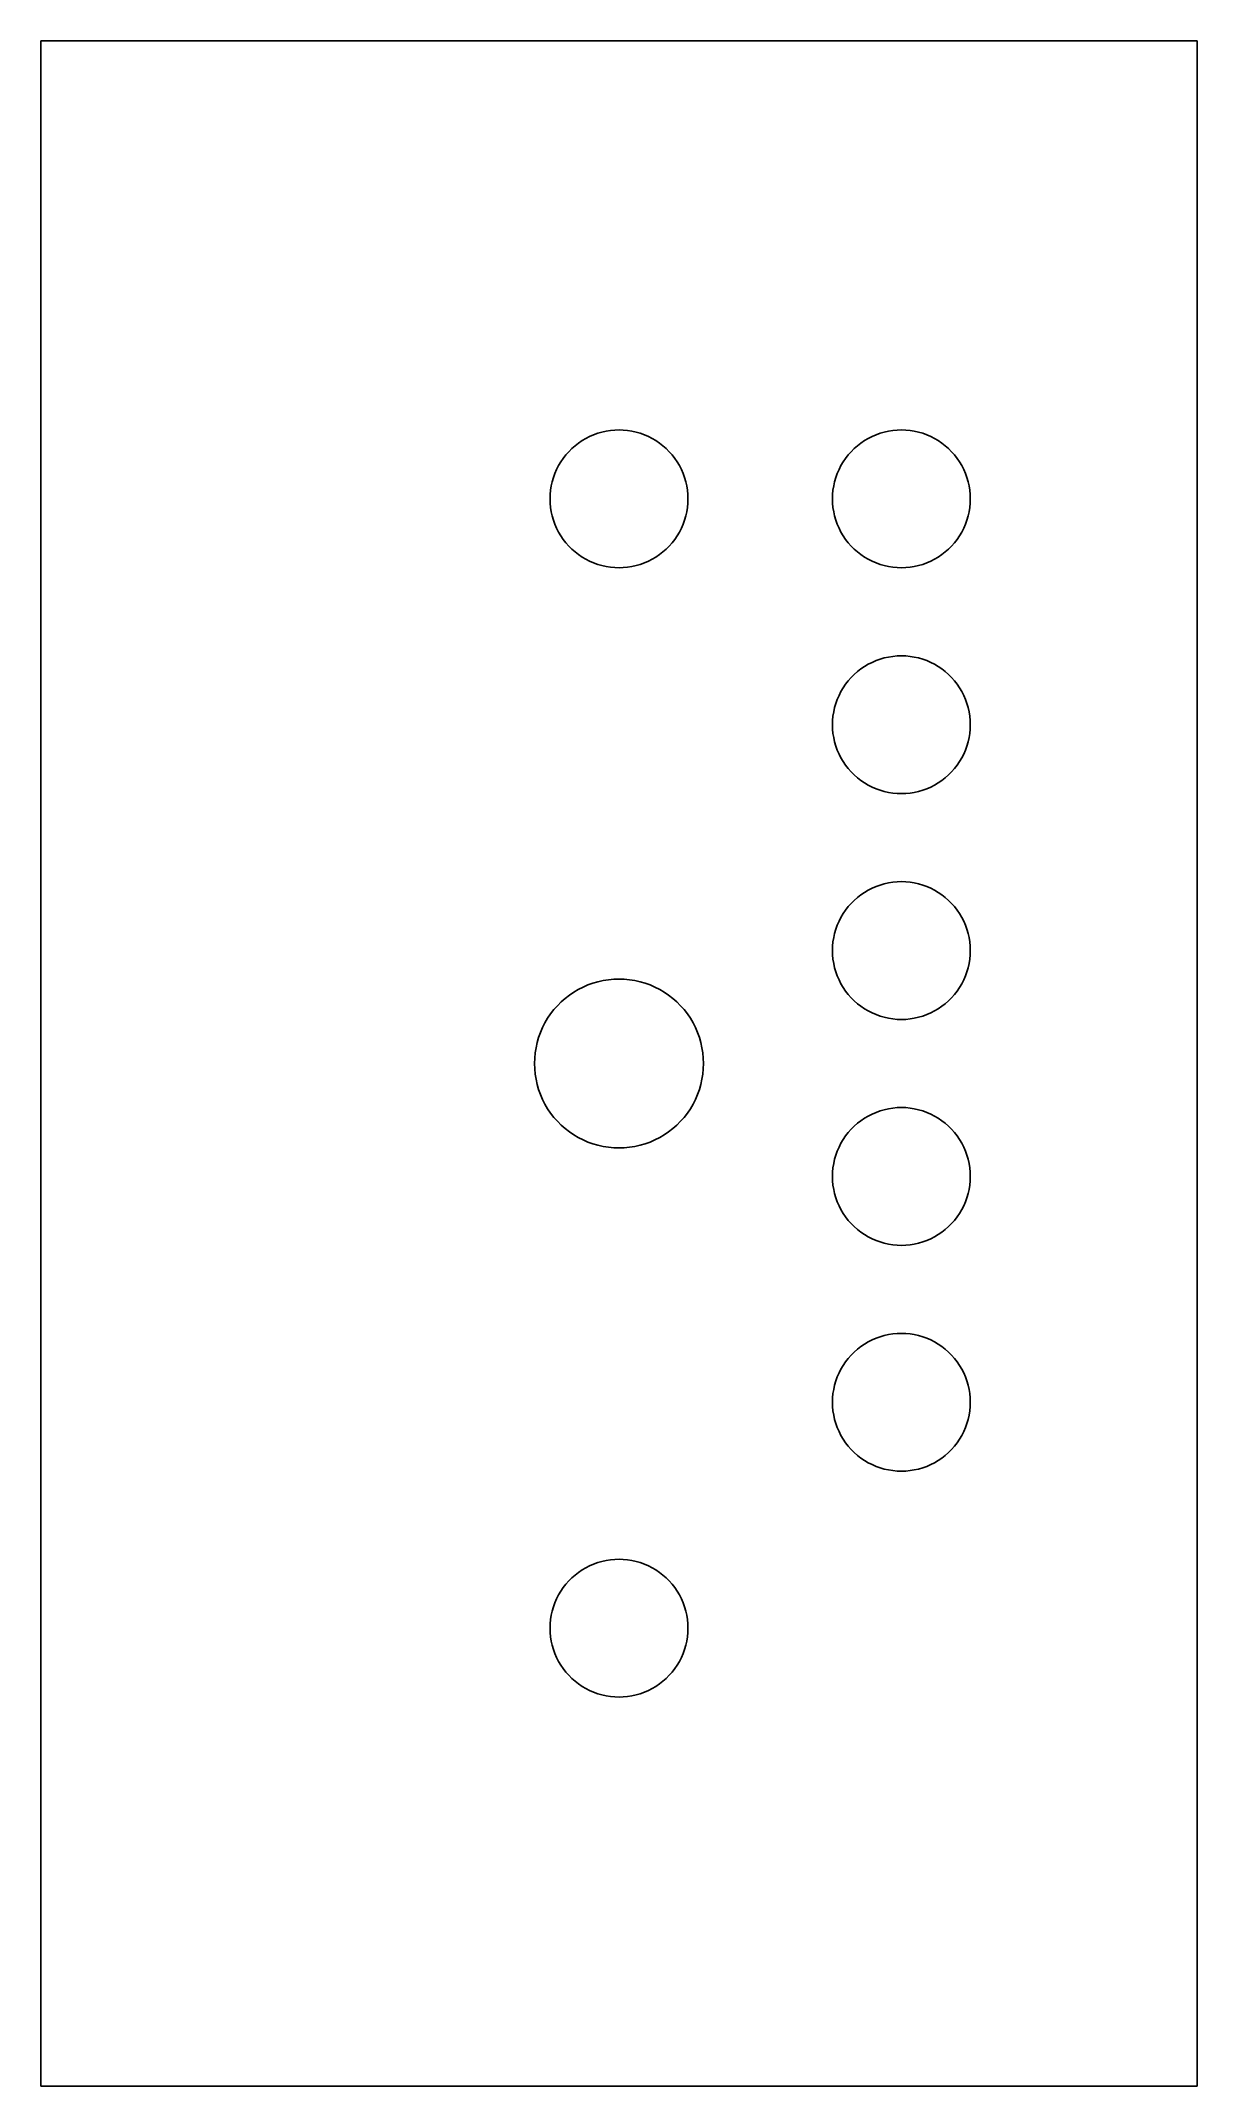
# Model space of a CAD drawing. Header units: metres. Extents: x -13 to 13, y -23 to 23.
import ezdxf

# ---------------------------------------------------------------- set-up
doc = ezdxf.new("R2010")
doc.units = ezdxf.units.M

msp = doc.modelspace()

# ---------------------------------------------------------------- linework, layer by layer
for p, q in [((13, 23), (-13, 23)), ((-13, 23), (-13, -23)), ((13, -23), (13, 23)), ((-1.1299, 13.761), (-1.06104, 13.8299)), ((-1.06104, 13.8299), (-0.988007, 13.8943)), ((-0.988007, 13.8943), (-0.911057, 13.954)), ((-0.911057, 13.954), (-0.830521, 14.0087)), ((-0.830521, 14.0087), (-0.746704, 14.0583)), ((-0.746704, 14.0583), (-0.659958, 14.1025)), ((-0.659958, 14.1025), (-0.570587, 14.1411)), ((-0.570587, 14.1411), (-0.478973, 14.1741)), ((-0.478973, 14.1741), (-0.385468, 14.2013)), ((-0.385468, 14.2013), (-0.290436, 14.2225)), ((-0.290436, 14.2225), (-0.19426, 14.2378)), ((-0.19426, 14.2378), (-0.097321, 14.2469)), ((-0.097321, 14.2469), (0, 14.25)), ((0, 14.25), (0.097321, 14.2469)), ((0.097321, 14.2469), (0.19426, 14.2378)), ((0.19426, 14.2378), (0.290436, 14.2225)), ((0.290436, 14.2225), (0.385468, 14.2013)), ((0.385468, 14.2013), (0.478973, 14.1741)), ((0.478973, 14.1741), (0.570587, 14.1411)), ((0.570587, 14.1411), (0.659958, 14.1025)), ((0.659958, 14.1025), (0.746704, 14.0583)), ((0.746704, 14.0583), (0.830521, 14.0087)), ((0.830521, 14.0087), (0.911057, 13.954)), ((0.911057, 13.954), (0.988007, 13.8943)), ((0.988007, 13.8943), (1.06104, 13.8299)), ((1.06104, 13.8299), (1.1299, 13.761)), ((5.22009, 13.761), (5.28894, 13.8299)), ((5.28894, 13.8299), (5.36198, 13.8943)), ((5.36198, 13.8943), (5.43892, 13.954)), ((5.43892, 13.954), (5.51945, 14.0087)), ((5.51945, 14.0087), (5.60327, 14.0583)), ((5.60327, 14.0583), (5.69003, 14.1025)), ((5.69003, 14.1025), (5.7794, 14.1411)), ((5.7794, 14.1411), (5.87102, 14.1741)), ((5.87102, 14.1741), (5.96452, 14.2013)), ((5.96452, 14.2013), (6.05956, 14.2225)), ((6.05956, 14.2225), (6.15573, 14.2378)), ((6.15573, 14.2378), (6.25267, 14.2469)), ((6.25267, 14.2469), (6.34999, 14.25)), ((6.34999, 14.25), (6.44731, 14.2469)), ((6.44731, 14.2469), (6.54427, 14.2378)), ((6.54427, 14.2378), (6.64043, 14.2225)), ((6.64043, 14.2225), (6.73546, 14.2013)), ((6.73546, 14.2013), (6.82896, 14.1741)), ((6.82896, 14.1741), (6.92058, 14.1411)), ((6.92058, 14.1411), (7.00995, 14.1025)), ((7.00995, 14.1025), (7.09671, 14.0583)), ((7.09671, 14.0583), (7.18053, 14.0087)), ((7.18053, 14.0087), (7.26106, 13.954)), ((7.26106, 13.954), (7.338, 13.8943)), ((7.338, 13.8943), (7.41104, 13.8299)), ((7.41104, 13.8299), (7.47989, 13.761)), ((-1.44115, 13.2706), (-1.40248, 13.36)), ((-1.40248, 13.36), (-1.35826, 13.4467)), ((-1.35826, 13.4467), (-1.3087, 13.5305)), ((-1.3087, 13.5305), (-1.25397, 13.6111)), ((-1.25397, 13.6111), (-1.19429, 13.688)), ((-1.19429, 13.688), (-1.1299, 13.761)), ((1.1299, 13.761), (1.19429, 13.688)), ((1.19429, 13.688), (1.25397, 13.6111)), ((1.25397, 13.6111), (1.3087, 13.5305)), ((1.3087, 13.5305), (1.35826, 13.4467)), ((1.35826, 13.4467), (1.40248, 13.36)), ((1.40248, 13.36), (1.44115, 13.2706)), ((4.90884, 13.2706), (4.94751, 13.36)), ((4.94751, 13.36), (4.99171, 13.4467)), ((4.99171, 13.4467), (5.04129, 13.5305)), ((5.04129, 13.5305), (5.09602, 13.6111)), ((5.09602, 13.6111), (5.1557, 13.688)), ((5.1557, 13.688), (5.22009, 13.761)), ((7.47989, 13.761), (7.54428, 13.688)), ((7.54428, 13.688), (7.60397, 13.6111)), ((7.60397, 13.6111), (7.65871, 13.5305)), ((7.65871, 13.5305), (7.70827, 13.4467)), ((7.70827, 13.4467), (7.75247, 13.36)), ((7.75247, 13.36), (7.79115, 13.2706)), ((-1.54694, 12.7973), (-1.53777, 12.8943)), ((-1.53777, 12.8943), (-1.52254, 12.9904)), ((-1.52254, 12.9904), (-1.5013, 13.0855)), ((-1.5013, 13.0855), (-1.47414, 13.179)), ((-1.47414, 13.179), (-1.44115, 13.2706)), ((1.44115, 13.2706), (1.47414, 13.179)), ((1.47414, 13.179), (1.5013, 13.0855)), ((1.5013, 13.0855), (1.52254, 12.9904)), ((1.52254, 12.9904), (1.53777, 12.8943)), ((1.53777, 12.8943), (1.54694, 12.7973)), ((4.80305, 12.7973), (4.81221, 12.8943)), ((4.81221, 12.8943), (4.82745, 12.9904)), ((4.82745, 12.9904), (4.84869, 13.0855)), ((4.84869, 13.0855), (4.87585, 13.179)), ((4.87585, 13.179), (4.90884, 13.2706)), ((7.79115, 13.2706), (7.82413, 13.179)), ((7.82413, 13.179), (7.8513, 13.0855)), ((7.8513, 13.0855), (7.87254, 12.9904)), ((7.87254, 12.9904), (7.88777, 12.8943)), ((7.88777, 12.8943), (7.89693, 12.7973)), ((-1.54999, 12.7), (-1.54694, 12.7973)), ((-1.54694, 12.6027), (-1.54999, 12.7)), ((-1.53777, 12.5057), (-1.54694, 12.6027)), ((-1.52254, 12.4095), (-1.53777, 12.5057)), ((1.53777, 12.5057), (1.52254, 12.4095)), ((1.54694, 12.6027), (1.53777, 12.5057)), ((1.54694, 12.7973), (1.54999, 12.7)), ((1.54999, 12.7), (1.54694, 12.6027)), ((4.79999, 12.7), (4.80305, 12.7973)), ((4.80305, 12.6027), (4.79999, 12.7)), ((4.81221, 12.5057), (4.80305, 12.6027)), ((4.82745, 12.4095), (4.81221, 12.5057)), ((7.88777, 12.5057), (7.87254, 12.4095)), ((7.89693, 12.6027), (7.88777, 12.5057)), ((7.89693, 12.7973), (7.89999, 12.7)), ((7.89999, 12.7), (7.89693, 12.6027)), ((-1.5013, 12.3145), (-1.52254, 12.4095)), ((-1.47414, 12.221), (-1.5013, 12.3145)), ((-1.44115, 12.1294), (-1.47414, 12.221)), ((-1.40248, 12.04), (-1.44115, 12.1294)), ((-1.35826, 11.9533), (-1.40248, 12.04)), ((1.40248, 12.04), (1.35826, 11.9533)), ((1.44115, 12.1294), (1.40248, 12.04)), ((1.47414, 12.221), (1.44115, 12.1294)), ((1.5013, 12.3145), (1.47414, 12.221)), ((1.52254, 12.4095), (1.5013, 12.3145)), ((4.84869, 12.3145), (4.82745, 12.4095)), ((4.87585, 12.221), (4.84869, 12.3145)), ((4.90884, 12.1294), (4.87585, 12.221)), ((4.94751, 12.04), (4.90884, 12.1294)), ((4.99171, 11.9533), (4.94751, 12.04)), ((7.75247, 12.04), (7.70827, 11.9533)), ((7.79115, 12.1294), (7.75247, 12.04)), ((7.82413, 12.221), (7.79115, 12.1294)), ((7.8513, 12.3145), (7.82413, 12.221)), ((7.87254, 12.4095), (7.8513, 12.3145)), ((-1.3087, 11.8695), (-1.35826, 11.9533)), ((-1.25397, 11.7889), (-1.3087, 11.8695)), ((-1.19429, 11.712), (-1.25397, 11.7889)), ((-1.1299, 11.6389), (-1.19429, 11.712)), ((-1.06104, 11.5701), (-1.1299, 11.6389)), ((-0.988007, 11.5057), (-1.06104, 11.5701)), ((-0.911057, 11.446), (-0.988007, 11.5057)), ((0.988007, 11.5057), (0.911057, 11.446)), ((1.06104, 11.5701), (0.988007, 11.5057)), ((1.1299, 11.6389), (1.06104, 11.5701)), ((1.19429, 11.712), (1.1299, 11.6389)), ((1.25397, 11.7889), (1.19429, 11.712)), ((1.3087, 11.8695), (1.25397, 11.7889)), ((1.35826, 11.9533), (1.3087, 11.8695)), ((5.04129, 11.8695), (4.99171, 11.9533)), ((5.09602, 11.7889), (5.04129, 11.8695)), ((5.1557, 11.712), (5.09602, 11.7889)), ((5.22009, 11.6389), (5.1557, 11.712)), ((5.28894, 11.5701), (5.22009, 11.6389)), ((5.36198, 11.5057), (5.28894, 11.5701)), ((5.43892, 11.446), (5.36198, 11.5057)), ((7.338, 11.5057), (7.26106, 11.446)), ((7.41104, 11.5701), (7.338, 11.5057)), ((7.47989, 11.6389), (7.41104, 11.5701)), ((7.54428, 11.712), (7.47989, 11.6389)), ((7.60397, 11.7889), (7.54428, 11.712)), ((7.65871, 11.8695), (7.60397, 11.7889)), ((7.70827, 11.9533), (7.65871, 11.8695)), ((-0.830521, 11.3913), (-0.911057, 11.446)), ((-0.746704, 11.3417), (-0.830521, 11.3913)), ((-0.659958, 11.2975), (-0.746704, 11.3417)), ((-0.570587, 11.2588), (-0.659958, 11.2975)), ((-0.478973, 11.2259), (-0.570587, 11.2588)), ((-0.385468, 11.1987), (-0.478973, 11.2259)), ((-0.290436, 11.1774), (-0.385468, 11.1987)), ((-0.19426, 11.1622), (-0.290436, 11.1774)), ((-0.097321, 11.153), (-0.19426, 11.1622)), ((0, 11.15), (-0.097321, 11.153)), ((0.097321, 11.153), (0, 11.15)), ((0.19426, 11.1622), (0.097321, 11.153)), ((0.290436, 11.1774), (0.19426, 11.1622)), ((0.385468, 11.1987), (0.290436, 11.1774)), ((0.478973, 11.2259), (0.385468, 11.1987)), ((0.570587, 11.2588), (0.478973, 11.2259)), ((0.659958, 11.2975), (0.570587, 11.2588)), ((0.746704, 11.3417), (0.659958, 11.2975)), ((0.830521, 11.3913), (0.746704, 11.3417)), ((0.911057, 11.446), (0.830521, 11.3913)), ((5.51945, 11.3913), (5.43892, 11.446)), ((5.60327, 11.3417), (5.51945, 11.3913)), ((5.69003, 11.2975), (5.60327, 11.3417)), ((5.7794, 11.2588), (5.69003, 11.2975)), ((5.87102, 11.2259), (5.7794, 11.2588)), ((5.96452, 11.1987), (5.87102, 11.2259)), ((6.05956, 11.1774), (5.96452, 11.1987)), ((6.15573, 11.1622), (6.05956, 11.1774)), ((6.25267, 11.153), (6.15573, 11.1622)), ((6.34999, 11.15), (6.25267, 11.153)), ((6.44731, 11.153), (6.34999, 11.15)), ((6.54427, 11.1622), (6.44731, 11.153)), ((6.64043, 11.1774), (6.54427, 11.1622)), ((6.73546, 11.1987), (6.64043, 11.1774)), ((6.82896, 11.2259), (6.73546, 11.1987)), ((6.92058, 11.2588), (6.82896, 11.2259)), ((7.00995, 11.2975), (6.92058, 11.2588)), ((7.09671, 11.3417), (7.00995, 11.2975)), ((7.18053, 11.3913), (7.09671, 11.3417)), ((7.26106, 11.446), (7.18053, 11.3913)), ((5.22009, 8.68105), (5.28894, 8.74989)), ((5.28894, 8.74989), (5.36198, 8.81429)), ((5.36198, 8.81429), (5.43892, 8.87396)), ((5.43892, 8.87396), (5.51945, 8.9287)), ((5.51945, 8.9287), (5.60327, 8.97827)), ((5.60327, 8.97827), (5.69003, 9.02248)), ((5.69003, 9.02248), (5.7794, 9.06114)), ((5.7794, 9.06114), (5.87102, 9.09413)), ((5.87102, 9.09413), (5.96452, 9.12129)), ((5.96452, 9.12129), (6.05956, 9.14253)), ((6.05956, 9.14253), (6.15573, 9.15778)), ((6.15573, 9.15778), (6.25267, 9.16693)), ((6.25267, 9.16693), (6.34999, 9.17)), ((6.34999, 9.17), (6.44731, 9.16693)), ((6.44731, 9.16693), (6.54427, 9.15778)), ((6.54427, 9.15778), (6.64043, 9.14253)), ((6.64043, 9.14253), (6.73546, 9.12129)), ((6.73546, 9.12129), (6.82896, 9.09413)), ((6.82896, 9.09413), (6.92058, 9.06114)), ((6.92058, 9.06114), (7.00995, 9.02248)), ((7.00995, 9.02248), (7.09671, 8.97827)), ((7.09671, 8.97827), (7.18053, 8.9287)), ((7.18053, 8.9287), (7.26106, 8.87396)), ((7.26106, 8.87396), (7.338, 8.81429)), ((7.338, 8.81429), (7.41104, 8.74989)), ((7.41104, 8.74989), (7.47989, 8.68105)), ((4.94751, 8.27995), (4.99171, 8.36671)), ((4.99171, 8.36671), (5.04129, 8.45053)), ((5.04129, 8.45053), (5.09602, 8.53107)), ((5.09602, 8.53107), (5.1557, 8.608)), ((5.1557, 8.608), (5.22009, 8.68105)), ((7.47989, 8.68105), (7.54428, 8.608)), ((7.54428, 8.608), (7.60397, 8.53107)), ((7.60397, 8.53107), (7.65871, 8.45053)), ((7.65871, 8.45053), (7.70827, 8.36671)), ((7.70827, 8.36671), (7.75247, 8.27995)), ((4.81221, 7.81425), (4.82745, 7.91043)), ((4.82745, 7.91043), (4.84869, 8.00546)), ((4.84869, 8.00546), (4.87585, 8.09897)), ((4.87585, 8.09897), (4.90884, 8.19058)), ((4.90884, 8.19058), (4.94751, 8.27995)), ((7.75247, 8.27995), (7.79115, 8.19058)), ((7.79115, 8.19058), (7.82413, 8.09897)), ((7.82413, 8.09897), (7.8513, 8.00546)), ((7.8513, 8.00546), (7.87254, 7.91043)), ((7.87254, 7.91043), (7.88777, 7.81425)), ((4.79999, 7.62), (4.80305, 7.71732)), ((4.80305, 7.52267), (4.79999, 7.62)), ((4.80305, 7.71732), (4.81221, 7.81425)), ((4.81221, 7.42572), (4.80305, 7.52267)), ((4.82745, 7.32954), (4.81221, 7.42572)), ((7.88777, 7.42572), (7.87254, 7.32954)), ((7.88777, 7.81425), (7.89693, 7.71732)), ((7.89693, 7.52267), (7.88777, 7.42572)), ((7.89693, 7.71732), (7.89999, 7.62)), ((7.89999, 7.62), (7.89693, 7.52267)), ((4.84869, 7.23453), (4.82745, 7.32954)), ((4.87585, 7.14102), (4.84869, 7.23453)), ((4.90884, 7.04939), (4.87585, 7.14102)), ((4.94751, 6.96004), (4.90884, 7.04939)), ((4.99171, 6.87328), (4.94751, 6.96004)), ((7.75247, 6.96004), (7.70827, 6.87328)), ((7.79115, 7.04939), (7.75247, 6.96004)), ((7.82413, 7.14102), (7.79115, 7.04939)), ((7.8513, 7.23453), (7.82413, 7.14102)), ((7.87254, 7.32954), (7.8513, 7.23453)), ((5.04129, 6.78946), (4.99171, 6.87328)), ((5.09602, 6.70892), (5.04129, 6.78946)), ((5.1557, 6.63199), (5.09602, 6.70892)), ((5.22009, 6.55894), (5.1557, 6.63199)), ((5.28894, 6.4901), (5.22009, 6.55894)), ((5.36198, 6.42569), (5.28894, 6.4901)), ((7.41104, 6.4901), (7.338, 6.42569)), ((7.47989, 6.55894), (7.41104, 6.4901)), ((7.54428, 6.63199), (7.47989, 6.55894)), ((7.60397, 6.70892), (7.54428, 6.63199)), ((7.65871, 6.78946), (7.60397, 6.70892)), ((7.70827, 6.87328), (7.65871, 6.78946)), ((5.43892, 6.36601), (5.36198, 6.42569)), ((5.51945, 6.31128), (5.43892, 6.36601)), ((5.60327, 6.26172), (5.51945, 6.31128)), ((5.69003, 6.21751), (5.60327, 6.26172)), ((5.7794, 6.17883), (5.69003, 6.21751)), ((5.87102, 6.14586), (5.7794, 6.17883)), ((5.96452, 6.11868), (5.87102, 6.14586)), ((6.05956, 6.09744), (5.96452, 6.11868)), ((6.15573, 6.08221), (6.05956, 6.09744)), ((6.25267, 6.07304), (6.15573, 6.08221)), ((6.34999, 6.06999), (6.25267, 6.07304)), ((6.44731, 6.07304), (6.34999, 6.06999)), ((6.54427, 6.08221), (6.44731, 6.07304)), ((6.64043, 6.09744), (6.54427, 6.08221)), ((6.73546, 6.11868), (6.64043, 6.09744)), ((6.82896, 6.14586), (6.73546, 6.11868)), ((6.92058, 6.17883), (6.82896, 6.14586)), ((7.00995, 6.21751), (6.92058, 6.17883)), ((7.09671, 6.26172), (7.00995, 6.21751)), ((7.18053, 6.31128), (7.09671, 6.26172)), ((7.26106, 6.36601), (7.18053, 6.31128)), ((7.338, 6.42569), (7.26106, 6.36601)), ((5.28894, 3.66989), (5.36198, 3.73428)), ((5.36198, 3.73428), (5.43892, 3.79398)), ((5.43892, 3.79398), (5.51945, 3.84869)), ((5.51945, 3.84869), (5.60327, 3.89827)), ((5.60327, 3.89827), (5.69003, 3.94247)), ((5.69003, 3.94247), (5.7794, 3.98114)), ((5.7794, 3.98114), (5.87102, 4.01413)), ((5.87102, 4.01413), (5.96452, 4.04129)), ((5.96452, 4.04129), (6.05956, 4.06253)), ((6.05956, 4.06253), (6.15573, 4.07777)), ((6.15573, 4.07777), (6.25267, 4.08693)), ((6.25267, 4.08693), (6.34999, 4.09)), ((6.34999, 4.09), (6.44731, 4.08693)), ((6.44731, 4.08693), (6.54427, 4.07777)), ((6.54427, 4.07777), (6.64043, 4.06253)), ((6.64043, 4.06253), (6.73546, 4.04129)), ((6.73546, 4.04129), (6.82896, 4.01413)), ((6.82896, 4.01413), (6.92058, 3.98114)), ((6.92058, 3.98114), (7.00995, 3.94247)), ((7.00995, 3.94247), (7.09671, 3.89827)), ((7.09671, 3.89827), (7.18053, 3.84869)), ((7.18053, 3.84869), (7.26106, 3.79398)), ((7.26106, 3.79398), (7.338, 3.73428)), ((7.338, 3.73428), (7.41104, 3.66989)), ((4.94751, 3.19995), (4.99171, 3.28671)), ((4.99171, 3.28671), (5.04129, 3.37053)), ((5.04129, 3.37053), (5.09602, 3.45107)), ((5.09602, 3.45107), (5.1557, 3.528)), ((5.1557, 3.528), (5.22009, 3.60104)), ((5.22009, 3.60104), (5.28894, 3.66989)), ((7.41104, 3.66989), (7.47989, 3.60104)), ((7.47989, 3.60104), (7.54428, 3.528)), ((7.54428, 3.528), (7.60397, 3.45107)), ((7.60397, 3.45107), (7.65871, 3.37053)), ((7.65871, 3.37053), (7.70827, 3.28671)), ((7.70827, 3.28671), (7.75247, 3.19995)), ((4.81221, 2.73425), (4.82745, 2.83043)), ((4.82745, 2.83043), (4.84869, 2.92546)), ((4.84869, 2.92546), (4.87585, 3.01897)), ((4.87585, 3.01897), (4.90884, 3.11058)), ((4.90884, 3.11058), (4.94751, 3.19995)), ((7.75247, 3.19995), (7.79115, 3.11058)), ((7.79115, 3.11058), (7.82413, 3.01897)), ((7.82413, 3.01897), (7.8513, 2.92546)), ((7.8513, 2.92546), (7.87254, 2.83043)), ((7.87254, 2.83043), (7.88777, 2.73425)), ((4.79999, 2.53999), (4.80305, 2.63731)), ((4.80305, 2.44267), (4.79999, 2.53999)), ((4.80305, 2.63731), (4.81221, 2.73425)), ((4.81221, 2.34572), (4.80305, 2.44267)), ((4.82745, 2.24956), (4.81221, 2.34572)), ((7.88777, 2.34572), (7.87254, 2.24956)), ((7.88777, 2.73425), (7.89693, 2.63731)), ((7.89693, 2.44267), (7.88777, 2.34572)), ((7.89693, 2.63731), (7.89999, 2.53999)), ((7.89999, 2.53999), (7.89693, 2.44267)), ((-0.587128, 1.80701), (-0.472504, 1.8403)), ((-0.472504, 1.8403), (-0.356018, 1.86633)), ((-0.356018, 1.86633), (-0.238129, 1.88501)), ((-0.238129, 1.88501), (-0.119293, 1.89624)), ((-0.119293, 1.89624), (0, 1.89999)), ((0, 1.89999), (0.119293, 1.89624)), ((0.119293, 1.89624), (0.238129, 1.88501)), ((0.238129, 1.88501), (0.356018, 1.86633)), ((0.356018, 1.86633), (0.472504, 1.8403)), ((0.472504, 1.8403), (0.587128, 1.80701)), ((4.84869, 2.15453), (4.82745, 2.24956)), ((4.87585, 2.06102), (4.84869, 2.15453)), ((4.90884, 1.96941), (4.87585, 2.06102)), ((4.94751, 1.88004), (4.90884, 1.96941)), ((4.99171, 1.79327), (4.94751, 1.88004)), ((7.75247, 1.88004), (7.70827, 1.79327)), ((7.79115, 1.96941), (7.75247, 1.88004)), ((7.82413, 2.06102), (7.79115, 1.96941)), ((7.8513, 2.15453), (7.82413, 2.06102)), ((7.87254, 2.24956), (7.8513, 2.15453)), ((-1.38504, 1.30063), (-1.30063, 1.38504)), ((-1.30063, 1.38504), (-1.21111, 1.46397)), ((-1.21111, 1.46397), (-1.11679, 1.53712)), ((-1.11679, 1.53712), (-1.01807, 1.60422)), ((-1.01807, 1.60422), (-0.915329, 1.66498)), ((-0.915329, 1.66498), (-0.808975, 1.71916)), ((-0.808975, 1.71916), (-0.699432, 1.76657)), ((-0.699432, 1.76657), (-0.587128, 1.80701)), ((0.587128, 1.80701), (0.699432, 1.76657)), ((0.699432, 1.76657), (0.808975, 1.71916)), ((0.808975, 1.71916), (0.915329, 1.66498)), ((0.915329, 1.66498), (1.01807, 1.60422)), ((1.01807, 1.60422), (1.11679, 1.53712)), ((1.11679, 1.53712), (1.21111, 1.46397)), ((1.21111, 1.46397), (1.30063, 1.38504)), ((1.30063, 1.38504), (1.38504, 1.30063)), ((5.04129, 1.70946), (4.99171, 1.79327)), ((5.09602, 1.62892), (5.04129, 1.70946)), ((5.1557, 1.55199), (5.09602, 1.62892)), ((5.22009, 1.47894), (5.1557, 1.55199)), ((5.28894, 1.4101), (5.22009, 1.47894)), ((5.36198, 1.3457), (5.28894, 1.4101)), ((7.41104, 1.4101), (7.338, 1.3457)), ((7.47989, 1.47894), (7.41104, 1.4101)), ((7.54428, 1.55199), (7.47989, 1.47894)), ((7.60397, 1.62892), (7.54428, 1.55199)), ((7.65871, 1.70946), (7.60397, 1.62892)), ((7.70827, 1.79327), (7.65871, 1.70946)), ((-1.66498, 0.915329), (-1.60422, 1.01807)), ((-1.60422, 1.01807), (-1.53712, 1.11679)), ((-1.53712, 1.11679), (-1.46397, 1.21111)), ((-1.46397, 1.21111), (-1.38504, 1.30063)), ((1.38504, 1.30063), (1.46397, 1.21111)), ((1.46397, 1.21111), (1.53712, 1.11679)), ((1.53712, 1.11679), (1.60422, 1.01807)), ((1.60422, 1.01807), (1.66498, 0.915329)), ((5.43892, 1.28601), (5.36198, 1.3457)), ((5.51945, 1.23128), (5.43892, 1.28601)), ((5.60327, 1.18172), (5.51945, 1.23128)), ((5.69003, 1.13751), (5.60327, 1.18172)), ((5.7794, 1.09885), (5.69003, 1.13751)), ((5.87102, 1.06586), (5.7794, 1.09885)), ((5.96452, 1.03868), (5.87102, 1.06586)), ((6.05956, 1.01744), (5.96452, 1.03868)), ((6.15573, 1.00221), (6.05956, 1.01744)), ((6.25267, 0.993057), (6.15573, 1.00221)), ((6.34999, 0.98999), (6.25267, 0.993057)), ((6.44731, 0.993057), (6.34999, 0.98999)), ((6.54427, 1.00221), (6.44731, 0.993057)), ((6.64043, 1.01744), (6.54427, 1.00221)), ((6.73546, 1.03868), (6.64043, 1.01744)), ((6.82896, 1.06586), (6.73546, 1.03868)), ((6.92058, 1.09885), (6.82896, 1.06586)), ((7.00995, 1.13751), (6.92058, 1.09885)), ((7.09671, 1.18172), (7.00995, 1.13751)), ((7.18053, 1.23128), (7.09671, 1.18172)), ((7.26106, 1.28601), (7.18053, 1.23128)), ((7.338, 1.3457), (7.26106, 1.28601)), ((-1.86633, 0.356018), (-1.8403, 0.472504)), ((-1.8403, 0.472504), (-1.80701, 0.587128)), ((-1.80701, 0.587128), (-1.76657, 0.699432)), ((-1.76657, 0.699432), (-1.71916, 0.808975)), ((-1.71916, 0.808975), (-1.66498, 0.915329)), ((1.66498, 0.915329), (1.71916, 0.808975)), ((1.71916, 0.808975), (1.76657, 0.699432)), ((1.76657, 0.699432), (1.80701, 0.587128)), ((1.80701, 0.587128), (1.8403, 0.472504)), ((1.8403, 0.472504), (1.86633, 0.356018)), ((-1.89999, 0), (-1.89624, 0.119293)), ((-1.89624, -0.119293), (-1.89999, 0)), ((-1.89624, 0.119293), (-1.88501, 0.238129)), ((-1.88501, 0.238129), (-1.86633, 0.356018)), ((1.86633, 0.356018), (1.88501, 0.238129)), ((1.88501, 0.238129), (1.89624, 0.119293)), ((1.89624, 0.119293), (1.89999, 0)), ((1.89999, 0), (1.89624, -0.119293)), ((-1.88501, -0.238129), (-1.89624, -0.119293)), ((-1.86633, -0.356018), (-1.88501, -0.238129)), ((-1.8403, -0.472504), (-1.86633, -0.356018)), ((1.86633, -0.356018), (1.8403, -0.472504)), ((1.88501, -0.238129), (1.86633, -0.356018)), ((1.89624, -0.119293), (1.88501, -0.238129)), ((-1.80701, -0.587128), (-1.8403, -0.472504)), ((-1.76657, -0.699432), (-1.80701, -0.587128)), ((-1.71916, -0.808975), (-1.76657, -0.699432)), ((-1.66498, -0.915329), (-1.71916, -0.808975)), ((-1.60422, -1.01807), (-1.66498, -0.915329)), ((1.66498, -0.915329), (1.60422, -1.01807)), ((1.71916, -0.808975), (1.66498, -0.915329)), ((1.76657, -0.699432), (1.71916, -0.808975)), ((1.80701, -0.587128), (1.76657, -0.699432)), ((1.8403, -0.472504), (1.80701, -0.587128)), ((-1.53712, -1.11679), (-1.60422, -1.01807)), ((-1.46397, -1.21111), (-1.53712, -1.11679)), ((-1.38504, -1.30063), (-1.46397, -1.21111)), ((-1.30063, -1.38504), (-1.38504, -1.30063)), ((1.38504, -1.30063), (1.30063, -1.38504)), ((1.46397, -1.21111), (1.38504, -1.30063)), ((1.53712, -1.11679), (1.46397, -1.21111)), ((1.60422, -1.01807), (1.53712, -1.11679)), ((5.28894, -1.4101), (5.36198, -1.3457)), ((5.36198, -1.3457), (5.43892, -1.28601)), ((5.43892, -1.28601), (5.51945, -1.23128)), ((5.51945, -1.23128), (5.60327, -1.18172)), ((5.60327, -1.18172), (5.69003, -1.13751)), ((5.69003, -1.13751), (5.7794, -1.09885)), ((5.7794, -1.09885), (5.87102, -1.06586)), ((5.87102, -1.06586), (5.96452, -1.03868)), ((5.96452, -1.03868), (6.05956, -1.01744)), ((6.05956, -1.01744), (6.15573, -1.00221)), ((6.15573, -1.00221), (6.25267, -0.993057)), ((6.25267, -0.993057), (6.34999, -0.98999)), ((6.34999, -0.98999), (6.44731, -0.993057)), ((6.44731, -0.993057), (6.54427, -1.00221)), ((6.54427, -1.00221), (6.64043, -1.01744)), ((6.64043, -1.01744), (6.73546, -1.03868)), ((6.73546, -1.03868), (6.82896, -1.06586)), ((6.82896, -1.06586), (6.92058, -1.09885)), ((6.92058, -1.09885), (7.00995, -1.13751)), ((7.00995, -1.13751), (7.09671, -1.18172)), ((7.09671, -1.18172), (7.18053, -1.23128)), ((7.18053, -1.23128), (7.26106, -1.28601)), ((7.26106, -1.28601), (7.338, -1.3457)), ((7.338, -1.3457), (7.41104, -1.4101)), ((-1.21111, -1.46397), (-1.30063, -1.38504)), ((-1.11679, -1.53712), (-1.21111, -1.46397)), ((-1.01807, -1.60422), (-1.11679, -1.53712)), ((-0.915329, -1.66498), (-1.01807, -1.60422)), ((-0.808975, -1.71916), (-0.915329, -1.66498)), ((-0.699432, -1.76657), (-0.808975, -1.71916)), ((-0.587128, -1.80701), (-0.699432, -1.76657)), ((-0.472504, -1.8403), (-0.587128, -1.80701)), ((0.587128, -1.80701), (0.472504, -1.8403)), ((0.699432, -1.76657), (0.587128, -1.80701)), ((0.808975, -1.71916), (0.699432, -1.76657)), ((0.915329, -1.66498), (0.808975, -1.71916)), ((1.01807, -1.60422), (0.915329, -1.66498)), ((1.11679, -1.53712), (1.01807, -1.60422)), ((1.21111, -1.46397), (1.11679, -1.53712)), ((1.30063, -1.38504), (1.21111, -1.46397)), ((4.94751, -1.88004), (4.99171, -1.79327)), ((4.99171, -1.79327), (5.04129, -1.70946)), ((5.04129, -1.70946), (5.09602, -1.62892)), ((5.09602, -1.62892), (5.1557, -1.55199)), ((5.1557, -1.55199), (5.22009, -1.47894)), ((5.22009, -1.47894), (5.28894, -1.4101)), ((7.41104, -1.4101), (7.47989, -1.47894)), ((7.47989, -1.47894), (7.54428, -1.55199)), ((7.54428, -1.55199), (7.60397, -1.62892)), ((7.60397, -1.62892), (7.65871, -1.70946)), ((7.65871, -1.70946), (7.70827, -1.79327)), ((7.70827, -1.79327), (7.75247, -1.88004)), ((-0.356018, -1.86633), (-0.472504, -1.8403)), ((-0.238129, -1.88501), (-0.356018, -1.86633)), ((-0.119293, -1.89624), (-0.238129, -1.88501)), ((0, -1.89999), (-0.119293, -1.89624)), ((0.119293, -1.89624), (0, -1.89999)), ((0.238129, -1.88501), (0.119293, -1.89624)), ((0.356018, -1.86633), (0.238129, -1.88501)), ((0.472504, -1.8403), (0.356018, -1.86633)), ((4.81221, -2.34572), (4.82745, -2.24956)), ((4.82745, -2.24956), (4.84869, -2.15453)), ((4.84869, -2.15453), (4.87585, -2.06102)), ((4.87585, -2.06102), (4.90884, -1.96941)), ((4.90884, -1.96941), (4.94751, -1.88004)), ((7.75247, -1.88004), (7.79115, -1.96941)), ((7.79115, -1.96941), (7.82413, -2.06102)), ((7.82413, -2.06102), (7.8513, -2.15453)), ((7.8513, -2.15453), (7.87254, -2.24956)), ((7.87254, -2.24956), (7.88777, -2.34572)), ((4.79999, -2.53999), (4.80305, -2.44267)), ((4.80305, -2.63731), (4.79999, -2.53999)), ((4.80305, -2.44267), (4.81221, -2.34572)), ((4.81221, -2.73425), (4.80305, -2.63731)), ((4.82745, -2.83043), (4.81221, -2.73425)), ((7.88777, -2.73425), (7.87254, -2.83043)), ((7.88777, -2.34572), (7.89693, -2.44267)), ((7.89693, -2.63731), (7.88777, -2.73425)), ((7.89693, -2.44267), (7.89999, -2.53999)), ((7.89999, -2.53999), (7.89693, -2.63731)), ((4.84869, -2.92546), (4.82745, -2.83043)), ((4.87585, -3.01897), (4.84869, -2.92546)), ((4.90884, -3.11058), (4.87585, -3.01897)), ((4.94751, -3.19995), (4.90884, -3.11058)), ((4.99171, -3.28671), (4.94751, -3.19995)), ((7.75247, -3.19995), (7.70827, -3.28671)), ((7.79115, -3.11058), (7.75247, -3.19995)), ((7.82413, -3.01897), (7.79115, -3.11058)), ((7.8513, -2.92546), (7.82413, -3.01897)), ((7.87254, -2.83043), (7.8513, -2.92546)), ((5.04129, -3.37053), (4.99171, -3.28671)), ((5.09602, -3.45107), (5.04129, -3.37053)), ((5.1557, -3.528), (5.09602, -3.45107)), ((5.22009, -3.60104), (5.1557, -3.528)), ((5.28894, -3.66989), (5.22009, -3.60104)), ((5.36198, -3.73428), (5.28894, -3.66989)), ((7.41104, -3.66989), (7.338, -3.73428)), ((7.47989, -3.60104), (7.41104, -3.66989)), ((7.54428, -3.528), (7.47989, -3.60104)), ((7.60397, -3.45107), (7.54428, -3.528)), ((7.65871, -3.37053), (7.60397, -3.45107)), ((7.70827, -3.28671), (7.65871, -3.37053)), ((5.43892, -3.79398), (5.36198, -3.73428)), ((5.51945, -3.84869), (5.43892, -3.79398)), ((5.60327, -3.89827), (5.51945, -3.84869)), ((5.69003, -3.94247), (5.60327, -3.89827)), ((5.7794, -3.98114), (5.69003, -3.94247)), ((5.87102, -4.01413), (5.7794, -3.98114)), ((5.96452, -4.04129), (5.87102, -4.01413)), ((6.05956, -4.06253), (5.96452, -4.04129)), ((6.15573, -4.07777), (6.05956, -4.06253)), ((6.25267, -4.08693), (6.15573, -4.07777)), ((6.34999, -4.09), (6.25267, -4.08693)), ((6.44731, -4.08693), (6.34999, -4.09)), ((6.54427, -4.07777), (6.44731, -4.08693)), ((6.64043, -4.06253), (6.54427, -4.07777)), ((6.73546, -4.04129), (6.64043, -4.06253)), ((6.82896, -4.01413), (6.73546, -4.04129)), ((6.92058, -3.98114), (6.82896, -4.01413)), ((7.00995, -3.94247), (6.92058, -3.98114)), ((7.09671, -3.89827), (7.00995, -3.94247)), ((7.18053, -3.84869), (7.09671, -3.89827)), ((7.26106, -3.79398), (7.18053, -3.84869)), ((7.338, -3.73428), (7.26106, -3.79398)), ((5.28894, -6.4901), (5.36198, -6.42569)), ((5.36198, -6.42569), (5.43892, -6.36601)), ((5.43892, -6.36601), (5.51945, -6.31128)), ((5.51945, -6.31128), (5.60327, -6.26172)), ((5.60327, -6.26172), (5.69003, -6.21751)), ((5.69003, -6.21751), (5.7794, -6.17883)), ((5.7794, -6.17883), (5.87102, -6.14586)), ((5.87102, -6.14586), (5.96452, -6.11868)), ((5.96452, -6.11868), (6.05956, -6.09744)), ((6.05956, -6.09744), (6.15573, -6.08221)), ((6.15573, -6.08221), (6.25267, -6.07304)), ((6.25267, -6.07304), (6.34999, -6.06999)), ((6.34999, -6.06999), (6.44731, -6.07304)), ((6.44731, -6.07304), (6.54427, -6.08221)), ((6.54427, -6.08221), (6.64043, -6.09744)), ((6.64043, -6.09744), (6.73546, -6.11868)), ((6.73546, -6.11868), (6.82896, -6.14586)), ((6.82896, -6.14586), (6.92058, -6.17883)), ((6.92058, -6.17883), (7.00995, -6.21751)), ((7.00995, -6.21751), (7.09671, -6.26172)), ((7.09671, -6.26172), (7.18053, -6.31128)), ((7.18053, -6.31128), (7.26106, -6.36601)), ((7.26106, -6.36601), (7.338, -6.42569)), ((7.338, -6.42569), (7.41104, -6.4901)), ((4.94751, -6.96004), (4.99171, -6.87328)), ((4.99171, -6.87328), (5.04129, -6.78946)), ((5.04129, -6.78946), (5.09602, -6.70892)), ((5.09602, -6.70892), (5.1557, -6.63199)), ((5.1557, -6.63199), (5.22009, -6.55894)), ((5.22009, -6.55894), (5.28894, -6.4901)), ((7.41104, -6.4901), (7.47989, -6.55894)), ((7.47989, -6.55894), (7.54428, -6.63199)), ((7.54428, -6.63199), (7.60397, -6.70892)), ((7.60397, -6.70892), (7.65871, -6.78946)), ((7.65871, -6.78946), (7.70827, -6.87328)), ((7.70827, -6.87328), (7.75247, -6.96004)), ((4.81221, -7.42572), (4.82745, -7.32954)), ((4.82745, -7.32954), (4.84869, -7.23453)), ((4.84869, -7.23453), (4.87585, -7.14102)), ((4.87585, -7.14102), (4.90884, -7.04939)), ((4.90884, -7.04939), (4.94751, -6.96004)), ((7.75247, -6.96004), (7.79115, -7.04939)), ((7.79115, -7.04939), (7.82413, -7.14102)), ((7.82413, -7.14102), (7.8513, -7.23453)), ((7.8513, -7.23453), (7.87254, -7.32954)), ((7.87254, -7.32954), (7.88777, -7.42572)), ((4.79999, -7.62), (4.80305, -7.52267)), ((4.80305, -7.71732), (4.79999, -7.62)), ((4.80305, -7.52267), (4.81221, -7.42572)), ((4.81221, -7.81425), (4.80305, -7.71732)), ((4.82745, -7.91043), (4.81221, -7.81425)), ((7.88777, -7.81425), (7.87254, -7.91043)), ((7.88777, -7.42572), (7.89693, -7.52267)), ((7.89693, -7.71732), (7.88777, -7.81425)), ((7.89693, -7.52267), (7.89999, -7.62)), ((7.89999, -7.62), (7.89693, -7.71732)), ((4.84869, -8.00546), (4.82745, -7.91043)), ((4.87585, -8.09897), (4.84869, -8.00546)), ((4.90884, -8.19058), (4.87585, -8.09897)), ((4.94751, -8.27995), (4.90884, -8.19058)), ((4.99171, -8.36671), (4.94751, -8.27995)), ((7.75247, -8.27995), (7.70827, -8.36671)), ((7.79115, -8.19058), (7.75247, -8.27995)), ((7.82413, -8.09897), (7.79115, -8.19058)), ((7.8513, -8.00546), (7.82413, -8.09897)), ((7.87254, -7.91043), (7.8513, -8.00546)), ((5.04129, -8.45053), (4.99171, -8.36671)), ((5.09602, -8.53107), (5.04129, -8.45053)), ((5.1557, -8.608), (5.09602, -8.53107)), ((5.22009, -8.68105), (5.1557, -8.608)), ((5.28894, -8.74989), (5.22009, -8.68105)), ((7.47989, -8.68105), (7.41104, -8.74989)), ((7.54428, -8.608), (7.47989, -8.68105)), ((7.60397, -8.53107), (7.54428, -8.608)), ((7.65871, -8.45053), (7.60397, -8.53107)), ((7.70827, -8.36671), (7.65871, -8.45053)), ((5.36198, -8.81429), (5.28894, -8.74989)), ((5.43892, -8.87396), (5.36198, -8.81429)), ((5.51945, -8.9287), (5.43892, -8.87396)), ((5.60327, -8.97827), (5.51945, -8.9287)), ((5.69003, -9.02248), (5.60327, -8.97827)), ((5.7794, -9.06114), (5.69003, -9.02248)), ((5.87102, -9.09413), (5.7794, -9.06114)), ((5.96452, -9.12129), (5.87102, -9.09413)), ((6.05956, -9.14253), (5.96452, -9.12129)), ((6.15573, -9.15778), (6.05956, -9.14253)), ((6.25267, -9.16693), (6.15573, -9.15778)), ((6.34999, -9.17), (6.25267, -9.16693)), ((6.44731, -9.16693), (6.34999, -9.17)), ((6.54427, -9.15778), (6.44731, -9.16693)), ((6.64043, -9.14253), (6.54427, -9.15778)), ((6.73546, -9.12129), (6.64043, -9.14253)), ((6.82896, -9.09413), (6.73546, -9.12129)), ((6.92058, -9.06114), (6.82896, -9.09413)), ((7.00995, -9.02248), (6.92058, -9.06114)), ((7.09671, -8.97827), (7.00995, -9.02248)), ((7.18053, -8.9287), (7.09671, -8.97827)), ((7.26106, -8.87396), (7.18053, -8.9287)), ((7.338, -8.81429), (7.26106, -8.87396)), ((7.41104, -8.74989), (7.338, -8.81429)), ((-0.988007, -11.5057), (-0.911057, -11.446)), ((-0.911057, -11.446), (-0.830521, -11.3913)), ((-0.830521, -11.3913), (-0.746704, -11.3417)), ((-0.746704, -11.3417), (-0.659958, -11.2975)), ((-0.659958, -11.2975), (-0.570587, -11.2588)), ((-0.570587, -11.2588), (-0.478973, -11.2259)), ((-0.478973, -11.2259), (-0.385468, -11.1987)), ((-0.385468, -11.1987), (-0.290436, -11.1774)), ((-0.290436, -11.1774), (-0.19426, -11.1622)), ((-0.19426, -11.1622), (-0.097321, -11.153)), ((-0.097321, -11.153), (0, -11.15)), ((0, -11.15), (0.097321, -11.153)), ((0.097321, -11.153), (0.19426, -11.1622)), ((0.19426, -11.1622), (0.290436, -11.1774)), ((0.290436, -11.1774), (0.385468, -11.1987)), ((0.385468, -11.1987), (0.478973, -11.2259)), ((0.478973, -11.2259), (0.570587, -11.2588)), ((0.570587, -11.2588), (0.659958, -11.2975)), ((0.659958, -11.2975), (0.746704, -11.3417)), ((0.746704, -11.3417), (0.830521, -11.3913)), ((0.830521, -11.3913), (0.911057, -11.446)), ((0.911057, -11.446), (0.988007, -11.5057)), ((-1.40248, -12.04), (-1.35826, -11.9533)), ((-1.35826, -11.9533), (-1.3087, -11.8695)), ((-1.3087, -11.8695), (-1.25397, -11.7889)), ((-1.25397, -11.7889), (-1.19429, -11.712)), ((-1.19429, -11.712), (-1.1299, -11.6389)), ((-1.1299, -11.6389), (-1.06104, -11.5701)), ((-1.06104, -11.5701), (-0.988007, -11.5057)), ((0.988007, -11.5057), (1.06104, -11.5701)), ((1.06104, -11.5701), (1.1299, -11.6389)), ((1.1299, -11.6389), (1.19429, -11.712)), ((1.19429, -11.712), (1.25397, -11.7889)), ((1.25397, -11.7889), (1.3087, -11.8695)), ((1.3087, -11.8695), (1.35826, -11.9533)), ((1.35826, -11.9533), (1.40248, -12.04)), ((-1.53777, -12.5057), (-1.52254, -12.4095)), ((-1.52254, -12.4095), (-1.5013, -12.3145)), ((-1.5013, -12.3145), (-1.47414, -12.221)), ((-1.47414, -12.221), (-1.44115, -12.1294)), ((-1.44115, -12.1294), (-1.40248, -12.04)), ((1.40248, -12.04), (1.44115, -12.1294)), ((1.44115, -12.1294), (1.47414, -12.221)), ((1.47414, -12.221), (1.5013, -12.3145)), ((1.5013, -12.3145), (1.52254, -12.4095)), ((1.52254, -12.4095), (1.53777, -12.5057)), ((-1.54999, -12.7), (-1.54694, -12.6027)), ((-1.54694, -12.7973), (-1.54999, -12.7)), ((-1.54694, -12.6027), (-1.53777, -12.5057)), ((-1.53777, -12.8943), (-1.54694, -12.7973)), ((1.53777, -12.5057), (1.54694, -12.6027)), ((1.54694, -12.7973), (1.53777, -12.8943)), ((1.54694, -12.6027), (1.54999, -12.7)), ((1.54999, -12.7), (1.54694, -12.7973)), ((-1.52254, -12.9904), (-1.53777, -12.8943)), ((-1.5013, -13.0855), (-1.52254, -12.9904)), ((-1.47414, -13.179), (-1.5013, -13.0855)), ((-1.44115, -13.2706), (-1.47414, -13.179)), ((-1.40248, -13.36), (-1.44115, -13.2706)), ((1.44115, -13.2706), (1.40248, -13.36)), ((1.47414, -13.179), (1.44115, -13.2706)), ((1.5013, -13.0855), (1.47414, -13.179)), ((1.52254, -12.9904), (1.5013, -13.0855)), ((1.53777, -12.8943), (1.52254, -12.9904)), ((-1.35826, -13.4467), (-1.40248, -13.36)), ((-1.3087, -13.5305), (-1.35826, -13.4467)), ((-1.25397, -13.6111), (-1.3087, -13.5305)), ((-1.19429, -13.688), (-1.25397, -13.6111)), ((-1.1299, -13.761), (-1.19429, -13.688)), ((-1.06104, -13.8299), (-1.1299, -13.761)), ((1.1299, -13.761), (1.06104, -13.8299)), ((1.19429, -13.688), (1.1299, -13.761)), ((1.25397, -13.6111), (1.19429, -13.688)), ((1.3087, -13.5305), (1.25397, -13.6111)), ((1.35826, -13.4467), (1.3087, -13.5305)), ((1.40248, -13.36), (1.35826, -13.4467)), ((-0.988007, -13.8943), (-1.06104, -13.8299)), ((-0.911057, -13.954), (-0.988007, -13.8943)), ((-0.830521, -14.0087), (-0.911057, -13.954)), ((-0.746704, -14.0583), (-0.830521, -14.0087)), ((-0.659958, -14.1025), (-0.746704, -14.0583)), ((-0.570587, -14.1411), (-0.659958, -14.1025)), ((-0.478973, -14.1741), (-0.570587, -14.1411)), ((-0.385468, -14.2013), (-0.478973, -14.1741)), ((-0.290436, -14.2225), (-0.385468, -14.2013)), ((-0.19426, -14.2378), (-0.290436, -14.2225)), ((-0.097321, -14.2469), (-0.19426, -14.2378)), ((0, -14.25), (-0.097321, -14.2469)), ((0.097321, -14.2469), (0, -14.25)), ((0.19426, -14.2378), (0.097321, -14.2469)), ((0.290436, -14.2225), (0.19426, -14.2378)), ((0.385468, -14.2013), (0.290436, -14.2225)), ((0.478973, -14.1741), (0.385468, -14.2013)), ((0.570587, -14.1411), (0.478973, -14.1741)), ((0.659958, -14.1025), (0.570587, -14.1411)), ((0.746704, -14.0583), (0.659958, -14.1025)), ((0.830521, -14.0087), (0.746704, -14.0583)), ((0.911057, -13.954), (0.830521, -14.0087)), ((0.988007, -13.8943), (0.911057, -13.954)), ((1.06104, -13.8299), (0.988007, -13.8943)), ((-13, -23), (13, -23))]:
    msp.add_line(p, q)

doc.saveas('drawing.dxf')
